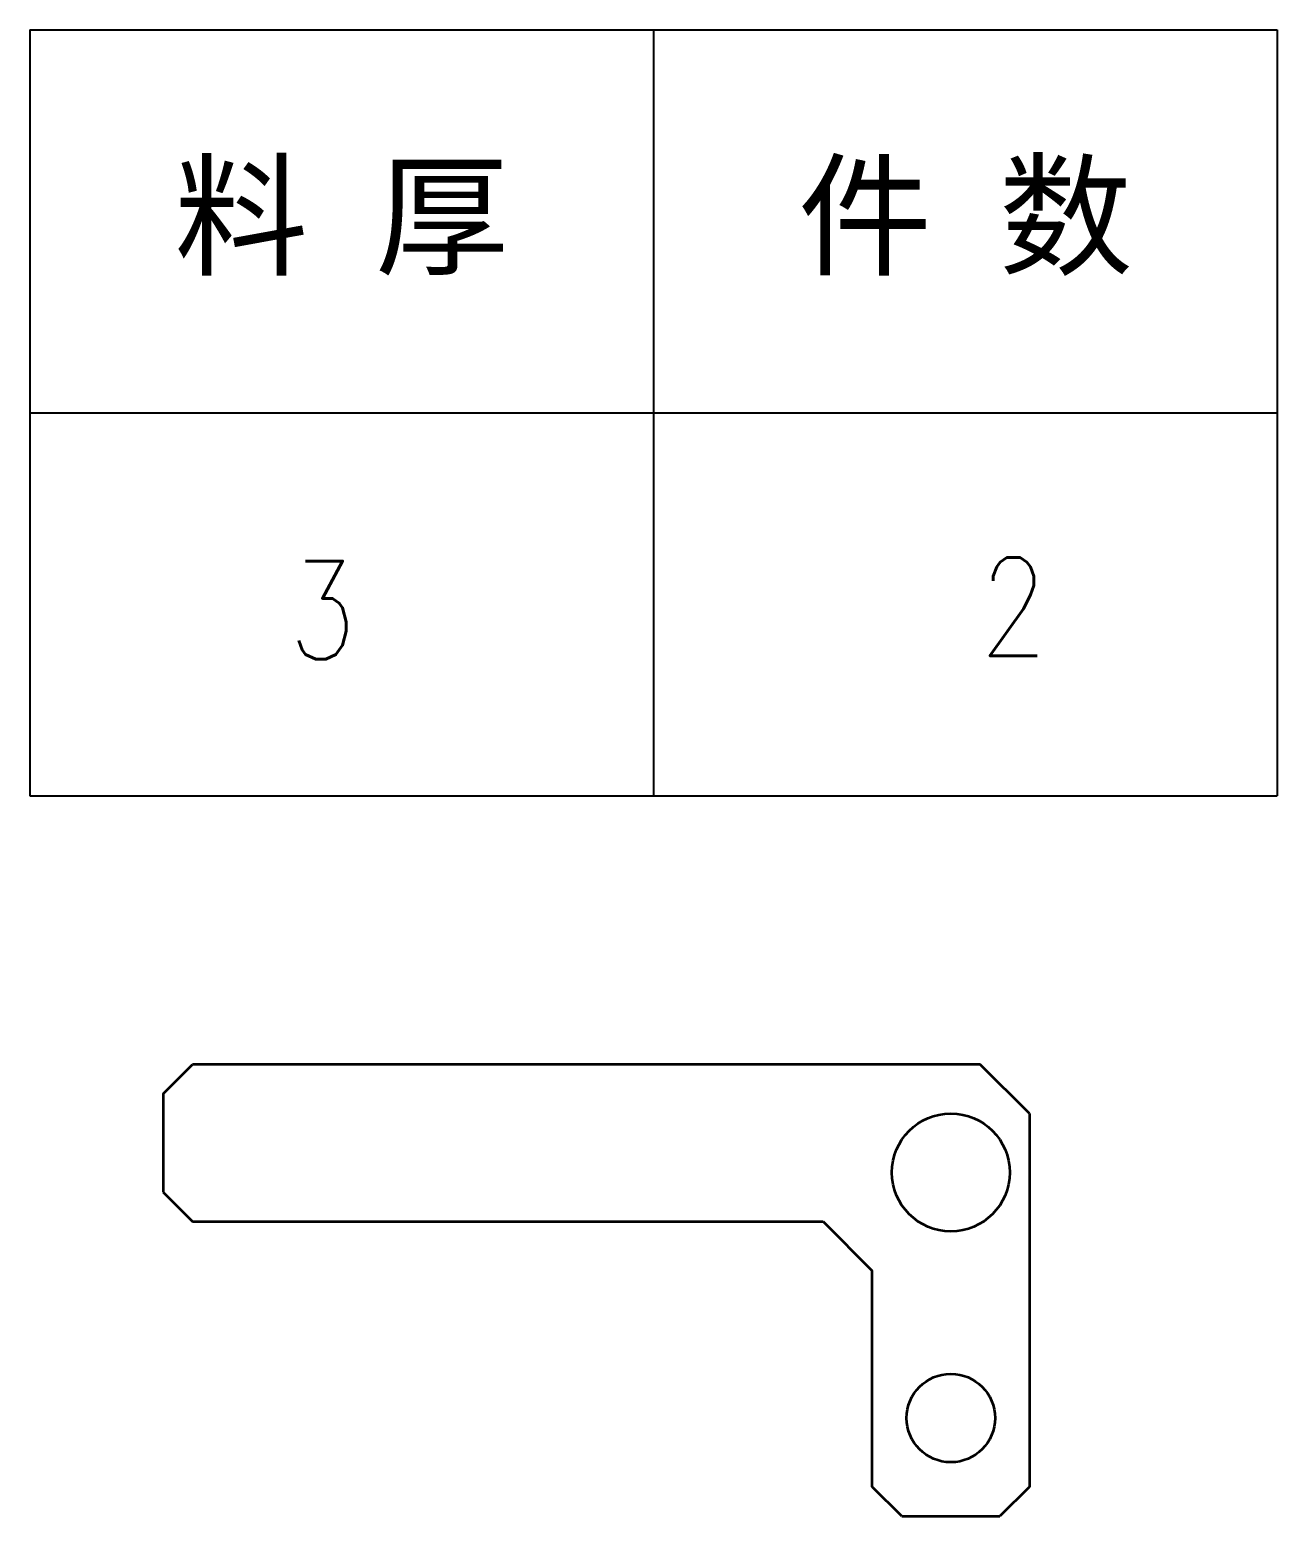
# Model space of a CAD drawing. Header units: millimetres. Extents: x -162325 to -83245, y 277409 to 326486.
# Drawn here: x -161943.9 to -161816.9, y 301559.5 to 301710.8 of the extents above; entities that cross this region are included whole.
import ezdxf
from ezdxf.enums import TextEntityAlignment as Align

# ---------------------------------------------------------------- set-up
doc = ezdxf.new("R2010")
doc.units = ezdxf.units.MM
doc.styles.add('DIM', font='romans.shx', dxfattribs={"width": 0.8, "bigfont": 'bigfont.shx'})
doc.styles.get("Standard").update_dxf_attribs({"font": 'txt', "bigfont": 'gbcbig.shx'})

# ---------------------------------------------------------------- blocks, each defined once
blk = doc.blocks.new('*T608')
at = {"color": 0, "linetype": 'ByBlock', "lineweight": -2, "transparency": 16777216}
for p, q in [((0, 0), (127, 0)), ((0, 0), (0, -78)), ((63.5, 0), (63.5, -78)), ((127, 0), (127, -78)), ((0, -39), (127, -39)), ((0, -78), (127, -78))]:
    blk.add_line(p, q, dxfattribs=at)
at = {"color": 0, "transparency": 16777216, "char_height": 10, "width": 60.5, "attachment_point": 5}
for s, insert in [('{\\fSimSun|b0|i0|c134|p2;料 厚}', (31.75, -19.5)), ('{\\fSimSun|b0|i0|c134|p2;件 数}', (95.25, -19.5))]:
    blk.add_mtext(s, dxfattribs=dict(at, insert=insert))
blk = doc.blocks.new('拆图参数')
blk.add_blockref('*T608', (-63.5, 78))
at = {"style": 'DIM', "width": 0.8}
blk.add_attdef('1', text='', height=10, dxfattribs=at).set_placement((36.65, 19.27), align=Align.MIDDLE_CENTER)
blk.add_attdef('6', text='', height=10, dxfattribs=at).set_placement((-37.13, 18.91), align=Align.MIDDLE_LEFT)

msp = doc.modelspace()

# ---------------------------------------------------------------- linework, layer by layer
at = {"color": 7, "lineweight": 35}
for p, q in [((-161930.29, 301602.466), (-161927.29, 301605.466)), ((-161847.09, 301605.466), (-161927.29, 301605.466)), ((-161842.09, 301600.466), (-161847.09, 301605.466)), ((-161930.29, 301602.466), (-161930.29, 301592.466)), ((-161842.09, 301600.466), (-161842.09, 301562.466)), ((-161930.29, 301592.466), (-161927.29, 301589.466)), ((-161927.29, 301589.466), (-161863.09, 301589.466)), ((-161863.09, 301589.466), (-161858.09, 301584.466)), ((-161858.09, 301562.466), (-161858.09, 301584.466)), ((-161855.09, 301559.466), (-161858.09, 301562.466)), ((-161842.09, 301562.466), (-161845.09, 301559.466)), ((-161855.09, 301559.466), (-161845.09, 301559.466))]:
    msp.add_line(p, q, dxfattribs=at)
for centre, radius in [((-161850.09, 301594.466), 6), ((-161850.09, 301569.466), 4.5)]:
    msp.add_circle(centre, radius, dxfattribs=at)

# ---------------------------------------------------------------- block references
msp.add_blockref('拆图参数', (-161880.358, 301632.801)).add_auto_attribs({'1': '2', '6': '3'})

doc.saveas('drawing.dxf')
